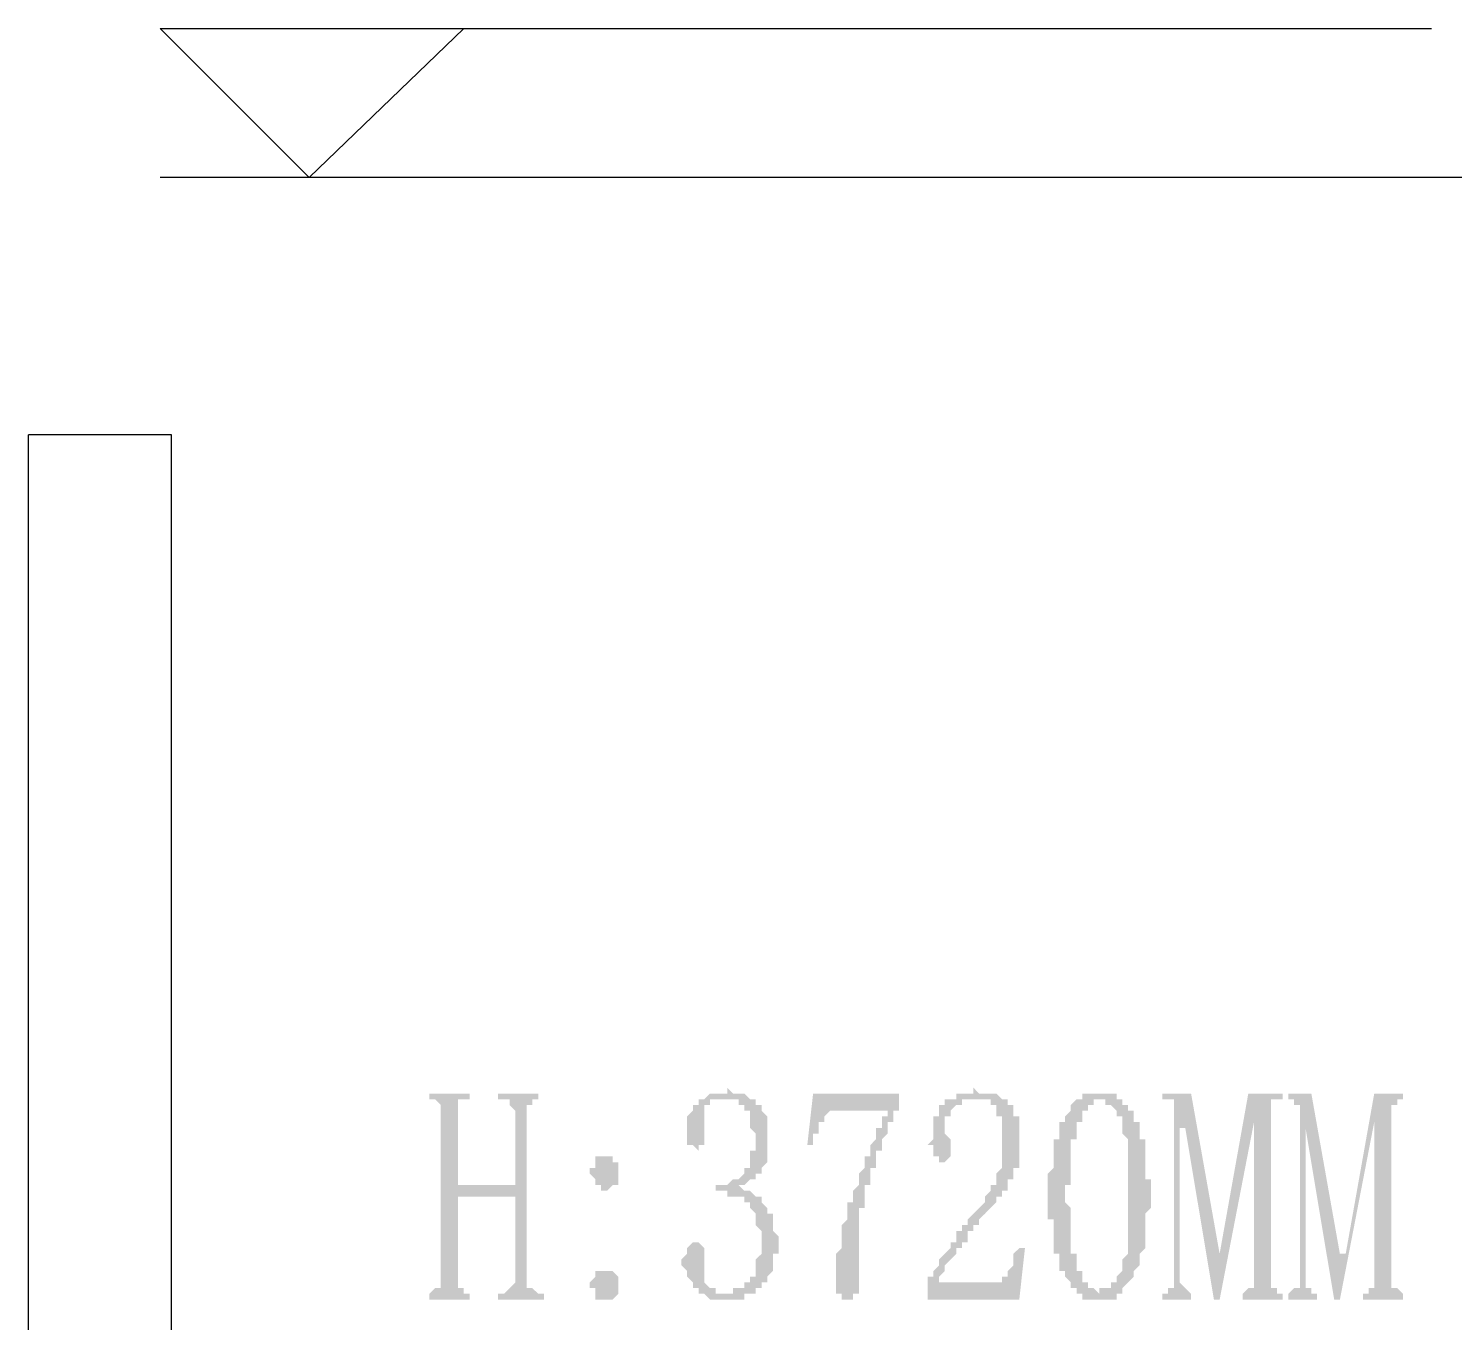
# Model space of a CAD drawing. Header units: inches. Extents: x 11 to 286, y 6 to 196.
# Drawn here: x 120.66 to 131.21, y 105.42 to 114.99 of the extents above; entities that cross this region are included whole.
import ezdxf

# ---------------------------------------------------------------- set-up
doc = ezdxf.new("R2010")
doc.units = ezdxf.units.IN
doc.header["$MEASUREMENT"] = 0
doc.layers.add('PDF_几何图形', color=7, linetype='Continuous')
doc.layers.add('PDF_实体填充', color=7, linetype='Continuous', true_color=0xffffff)

msp = doc.modelspace()

# ---------------------------------------------------------------- hatches: boundary and pattern name
at = {"layer": 'PDF_实体填充', "transparency": 33554559}
for points in [[(124.347, 105.72), (124.347, 105.678), (124.389, 105.678), (124.432, 105.636), (124.474, 105.636), (124.474, 105.593), (124.135, 105.593), (124.135, 105.636), (124.178, 105.636), (124.22, 105.678), (124.262, 105.72), (124.262, 106.355), (123.839, 106.355), (123.839, 105.72), (123.839, 105.678), (123.881, 105.678), (123.881, 105.636), (123.924, 105.636), (123.924, 105.593), (123.627, 105.593), (123.627, 105.636), (123.67, 105.678), (123.712, 105.678), (123.712, 105.72), (123.712, 106.99), (123.712, 107.033), (123.67, 107.075), (123.627, 107.075), (123.627, 107.117), (123.924, 107.117), (123.924, 107.075), (123.881, 107.075), (123.839, 107.075), (123.839, 107.033), (123.839, 106.99), (123.839, 106.44), (124.262, 106.44), (124.262, 106.99), (124.22, 107.033), (124.22, 107.075), (124.178, 107.075), (124.135, 107.075), (124.135, 107.117), (124.432, 107.117), (124.432, 107.075), (124.389, 107.075), (124.389, 107.033), (124.347, 107.033), (124.347, 106.99)], [(126.21, 106.017), (126.21, 105.974), (126.21, 105.932), (126.167, 105.932), (126.167, 105.89), (126.167, 105.847), (126.167, 105.805), (126.125, 105.763), (126.125, 105.72), (126.083, 105.72), (126.083, 105.678), (126.04, 105.678), (126.04, 105.636), (125.998, 105.636), (125.956, 105.636), (125.956, 105.593), (125.913, 105.593), (125.871, 105.593), (125.829, 105.593), (125.786, 105.593), (125.744, 105.593), (125.702, 105.593), (125.659, 105.636), (125.617, 105.636), (125.617, 105.678), (125.575, 105.678), (125.575, 105.72), (125.532, 105.763), (125.532, 105.805), (125.49, 105.847), (125.49, 105.89), (125.532, 105.932), (125.532, 105.974), (125.575, 106.017), (125.617, 106.017), (125.659, 105.974), (125.659, 105.932), (125.659, 105.89), (125.659, 105.847), (125.659, 105.805), (125.659, 105.763), (125.659, 105.72), (125.702, 105.678), (125.744, 105.678), (125.744, 105.636), (125.786, 105.636), (125.829, 105.636), (125.871, 105.636), (125.871, 105.678), (125.913, 105.678), (125.956, 105.678), (125.956, 105.72), (125.998, 105.72), (125.998, 105.763), (126.04, 105.763), (126.04, 105.805), (126.04, 105.847), (126.04, 105.89), (126.083, 105.932), (126.083, 105.974), (126.083, 106.017), (126.083, 106.059), (126.083, 106.101), (126.04, 106.144), (126.04, 106.186), (126.04, 106.228), (125.998, 106.271), (125.998, 106.313), (125.956, 106.313), (125.956, 106.355), (125.913, 106.355), (125.871, 106.355), (125.829, 106.355), (125.829, 106.398), (125.786, 106.398), (125.744, 106.398), (125.744, 106.44), (125.786, 106.44), (125.829, 106.44), (125.871, 106.482), (125.913, 106.482), (125.956, 106.525), (125.956, 106.567), (125.998, 106.567), (125.998, 106.609), (125.998, 106.652), (125.998, 106.694), (126.04, 106.694), (126.04, 106.736), (126.04, 106.779), (126.04, 106.821), (125.998, 106.863), (125.998, 106.906), (125.998, 106.948), (125.998, 106.99), (125.956, 106.99), (125.956, 107.033), (125.913, 107.033), (125.913, 107.075), (125.871, 107.075), (125.829, 107.075), (125.786, 107.075), (125.744, 107.075), (125.702, 107.075), (125.702, 107.033), (125.659, 107.033), (125.659, 106.99), (125.659, 106.948), (125.659, 106.906), (125.659, 106.863), (125.659, 106.821), (125.659, 106.779), (125.659, 106.736), (125.617, 106.736), (125.617, 106.694), (125.575, 106.736), (125.532, 106.736), (125.532, 106.779), (125.532, 106.821), (125.532, 106.863), (125.532, 106.906), (125.532, 106.948), (125.575, 106.99), (125.575, 107.033), (125.617, 107.033), (125.617, 107.075), (125.659, 107.075), (125.702, 107.117), (125.744, 107.117), (125.786, 107.117), (125.829, 107.117), (125.829, 107.16), (125.871, 107.117), (125.913, 107.117), (125.956, 107.117), (125.998, 107.075), (126.04, 107.075), (126.04, 107.033), (126.083, 107.033), (126.083, 106.99), (126.125, 106.948), (126.125, 106.906), (126.125, 106.863), (126.125, 106.821), (126.125, 106.779), (126.125, 106.736), (126.125, 106.694), (126.125, 106.652), (126.125, 106.609), (126.083, 106.567), (126.083, 106.525), (126.04, 106.525), (126.04, 106.482), (125.998, 106.482), (125.956, 106.44), (125.913, 106.44), (125.956, 106.398), (125.998, 106.398), (126.04, 106.355), (126.083, 106.355), (126.083, 106.313), (126.125, 106.271), (126.125, 106.228), (126.167, 106.228), (126.167, 106.186), (126.167, 106.144), (126.167, 106.101), (126.21, 106.059)], [(127.099, 107.075), (127.099, 107.033), (127.099, 106.99), (127.056, 106.99), (127.056, 106.948), (127.056, 106.906), (127.014, 106.906), (127.014, 106.863), (127.014, 106.821), (126.972, 106.779), (126.972, 106.736), (126.972, 106.694), (126.929, 106.694), (126.929, 106.652), (126.929, 106.609), (126.929, 106.567), (126.887, 106.567), (126.887, 106.525), (126.887, 106.482), (126.887, 106.44), (126.845, 106.44), (126.845, 106.398), (126.845, 106.355), (126.845, 106.313), (126.845, 106.271), (126.802, 106.271), (126.802, 106.228), (126.802, 106.186), (126.802, 106.144), (126.802, 106.101), (126.802, 106.059), (126.802, 106.017), (126.802, 105.974), (126.802, 105.932), (126.802, 105.89), (126.802, 105.847), (126.802, 105.805), (126.802, 105.763), (126.802, 105.72), (126.802, 105.678), (126.802, 105.636), (126.76, 105.636), (126.76, 105.593), (126.718, 105.593), (126.675, 105.593), (126.675, 105.636), (126.633, 105.636), (126.633, 105.678), (126.633, 105.72), (126.633, 105.763), (126.633, 105.805), (126.633, 105.847), (126.633, 105.89), (126.633, 105.932), (126.675, 105.974), (126.675, 106.017), (126.675, 106.059), (126.675, 106.101), (126.675, 106.144), (126.718, 106.186), (126.718, 106.228), (126.718, 106.271), (126.718, 106.313), (126.76, 106.313), (126.76, 106.355), (126.76, 106.398), (126.802, 106.44), (126.802, 106.482), (126.802, 106.525), (126.845, 106.567), (126.845, 106.609), (126.845, 106.652), (126.887, 106.652), (126.887, 106.694), (126.887, 106.736), (126.929, 106.779), (126.929, 106.821), (126.929, 106.863), (126.972, 106.863), (126.972, 106.906), (126.972, 106.948), (127.014, 106.948), (127.014, 106.99), (126.675, 106.99), (126.633, 106.99), (126.591, 106.99), (126.548, 106.948), (126.548, 106.906), (126.506, 106.906), (126.506, 106.863), (126.506, 106.821), (126.464, 106.821), (126.464, 106.779), (126.464, 106.736), (126.421, 106.736), (126.464, 107.117), (127.099, 107.117)], [(127.861, 106.736), (127.861, 106.779), (127.861, 106.821), (127.861, 106.863), (127.861, 106.906), (127.861, 106.948), (127.818, 106.948), (127.818, 106.99), (127.818, 107.033), (127.776, 107.033), (127.776, 107.075), (127.734, 107.075), (127.691, 107.075), (127.649, 107.075), (127.607, 107.075), (127.564, 107.075), (127.564, 107.033), (127.522, 107.033), (127.48, 106.99), (127.48, 106.948), (127.437, 106.948), (127.437, 106.906), (127.437, 106.863), (127.437, 106.821), (127.48, 106.779), (127.48, 106.736), (127.48, 106.694), (127.48, 106.652), (127.437, 106.609), (127.395, 106.609), (127.395, 106.652), (127.353, 106.652), (127.353, 106.694), (127.353, 106.736), (127.31, 106.736), (127.353, 106.779), (127.353, 106.821), (127.353, 106.863), (127.353, 106.906), (127.353, 106.948), (127.395, 106.948), (127.395, 106.99), (127.395, 107.033), (127.437, 107.033), (127.437, 107.075), (127.48, 107.075), (127.522, 107.075), (127.522, 107.117), (127.564, 107.117), (127.607, 107.117), (127.649, 107.117), (127.649, 107.16), (127.691, 107.117), (127.734, 107.117), (127.776, 107.117), (127.818, 107.117), (127.861, 107.075), (127.903, 107.075), (127.903, 107.033), (127.945, 107.033), (127.945, 106.99), (127.945, 106.948), (127.988, 106.948), (127.988, 106.906), (127.988, 106.863), (127.988, 106.821), (127.988, 106.779), (127.988, 106.736), (127.988, 106.694), (127.988, 106.652), (127.988, 106.609), (127.988, 106.567), (127.945, 106.567), (127.945, 106.525), (127.945, 106.482), (127.903, 106.482), (127.903, 106.44), (127.903, 106.398), (127.861, 106.398), (127.861, 106.355), (127.818, 106.355), (127.818, 106.313), (127.776, 106.271), (127.734, 106.228), (127.691, 106.186), (127.691, 106.144), (127.649, 106.144), (127.649, 106.101), (127.607, 106.101), (127.607, 106.059), (127.607, 106.017), (127.564, 106.017), (127.564, 105.974), (127.522, 105.974), (127.522, 105.932), (127.48, 105.89), (127.437, 105.847), (127.437, 105.805), (127.395, 105.763), (127.395, 105.72), (127.818, 105.72), (127.861, 105.72), (127.861, 105.763), (127.903, 105.763), (127.903, 105.805), (127.945, 105.847), (127.945, 105.89), (127.945, 105.932), (127.988, 105.974), (128.03, 105.974), (127.988, 105.593), (127.31, 105.593), (127.31, 105.72), (127.31, 105.763), (127.353, 105.763), (127.353, 105.805), (127.395, 105.847), (127.395, 105.89), (127.437, 105.932), (127.48, 105.974), (127.48, 106.017), (127.522, 106.017), (127.522, 106.059), (127.522, 106.101), (127.564, 106.101), (127.564, 106.144), (127.607, 106.144), (127.607, 106.186), (127.649, 106.228), (127.691, 106.271), (127.734, 106.313), (127.734, 106.355), (127.776, 106.398), (127.776, 106.44), (127.818, 106.44), (127.818, 106.482), (127.818, 106.525), (127.861, 106.567), (127.861, 106.609), (127.861, 106.652), (127.861, 106.694)], [(129.85, 105.72), (129.85, 105.678), (129.893, 105.678), (129.893, 105.636), (129.935, 105.636), (129.935, 105.593), (129.639, 105.593), (129.639, 105.636), (129.681, 105.678), (129.723, 105.678), (129.723, 105.72), (129.723, 106.906), (129.469, 105.593), (129.427, 105.593), (129.215, 106.863), (129.173, 106.863), (129.173, 105.72), (129.215, 105.678), (129.258, 105.636), (129.258, 105.593), (129.046, 105.593), (129.046, 105.636), (129.088, 105.636), (129.088, 105.678), (129.131, 105.678), (129.131, 105.72), (129.131, 106.99), (129.131, 107.033), (129.131, 107.075), (129.088, 107.075), (129.046, 107.075), (129.046, 107.117), (129.258, 107.117), (129.469, 105.932), (129.681, 107.117), (129.935, 107.117), (129.935, 107.075), (129.893, 107.075), (129.85, 107.075), (129.85, 107.033), (129.85, 106.99)], [(130.739, 105.72), (130.739, 105.678), (130.782, 105.678), (130.824, 105.636), (130.824, 105.593), (130.528, 105.593), (130.528, 105.636), (130.57, 105.636), (130.57, 105.678), (130.612, 105.678), (130.612, 105.72), (130.612, 106.906), (130.358, 105.593), (130.316, 105.593), (130.104, 106.863), (130.104, 105.72), (130.104, 105.678), (130.147, 105.678), (130.147, 105.636), (130.189, 105.636), (130.189, 105.593), (129.977, 105.593), (129.977, 105.636), (130.02, 105.678), (130.062, 105.678), (130.062, 105.72), (130.062, 106.99), (130.062, 107.033), (130.02, 107.033), (130.02, 107.075), (129.977, 107.075), (129.977, 107.117), (130.147, 107.117), (130.358, 105.932), (130.401, 105.932), (130.612, 107.117), (130.824, 107.117), (130.824, 107.075), (130.782, 107.075), (130.782, 107.033), (130.739, 107.033), (130.739, 106.99)]]:
    msp.add_hatch(color=7, dxfattribs=at).paths.add_polyline_path(points, flags=0)
h = msp.add_hatch(color=7, dxfattribs=at)
h.paths.add_polyline_path([(128.58, 107.075), (128.58, 107.075), (128.538, 107.075), (128.538, 107.075), (128.538, 107.033), (128.496, 107.033), (128.496, 107.033), (128.496, 107.033), (128.496, 106.99), (128.453, 106.99), (128.453, 106.948), (128.453, 106.948), (128.453, 106.906), (128.411, 106.906), (128.411, 106.863), (128.411, 106.863), (128.411, 106.863), (128.411, 106.821), (128.411, 106.821), (128.411, 106.779), (128.369, 106.779), (128.369, 106.736), (128.369, 106.736), (128.369, 106.694), (128.369, 106.694), (128.369, 106.652), (128.369, 106.652), (128.369, 106.609), (128.369, 106.609), (128.369, 106.567), (128.369, 106.567), (128.369, 106.525), (128.369, 106.525), (128.369, 106.482), (128.369, 106.44), (128.326, 106.44), (128.326, 106.398), (128.326, 106.355), (128.326, 106.355), (128.326, 106.355), (128.326, 106.313), (128.369, 106.271), (128.369, 106.271), (128.369, 106.228), (128.369, 106.186), (128.369, 106.186), (128.369, 106.144), (128.369, 106.144), (128.369, 106.101), (128.369, 106.101), (128.369, 106.059), (128.369, 106.059), (128.369, 106.017), (128.369, 106.017), (128.369, 105.974), (128.369, 105.974), (128.369, 105.932), (128.411, 105.932), (128.411, 105.89), (128.411, 105.89), (128.411, 105.89), (128.411, 105.847), (128.411, 105.847), (128.411, 105.805), (128.453, 105.805), (128.453, 105.763), (128.453, 105.763), (128.453, 105.72), (128.496, 105.72), (128.496, 105.72), (128.496, 105.678), (128.538, 105.678), (128.538, 105.678), (128.538, 105.678), (128.538, 105.678), (128.58, 105.636), (128.58, 105.636), (128.58, 105.678), (128.623, 105.678), (128.623, 105.678), (128.623, 105.678), (128.665, 105.678), (128.665, 105.678), (128.665, 105.72), (128.707, 105.72), (128.707, 105.72), (128.707, 105.763), (128.707, 105.763), (128.75, 105.805), (128.75, 105.805), (128.75, 105.847), (128.75, 105.847), (128.75, 105.89), (128.75, 105.89), (128.75, 105.89), (128.792, 105.932), (128.792, 105.932), (128.792, 105.974), (128.792, 105.974), (128.792, 106.017), (128.792, 106.017), (128.792, 106.059), (128.792, 106.059), (128.792, 106.101), (128.792, 106.101), (128.792, 106.144), (128.792, 106.186), (128.792, 106.186), (128.792, 106.228), (128.792, 106.228), (128.792, 106.271), (128.792, 106.313), (128.792, 106.313), (128.792, 106.355), (128.792, 106.355), (128.792, 106.398), (128.792, 106.44), (128.792, 106.44), (128.792, 106.482), (128.792, 106.482), (128.792, 106.525), (128.792, 106.567), (128.792, 106.567), (128.792, 106.609), (128.792, 106.609), (128.792, 106.652), (128.792, 106.652), (128.792, 106.694), (128.792, 106.694), (128.792, 106.736), (128.792, 106.736), (128.792, 106.779), (128.792, 106.779), (128.75, 106.821), (128.75, 106.821), (128.75, 106.863), (128.75, 106.863), (128.75, 106.863), (128.75, 106.863), (128.75, 106.906), (128.75, 106.948), (128.707, 106.948), (128.707, 106.99), (128.707, 106.99), (128.707, 106.99), (128.665, 107.033), (128.665, 107.033), (128.665, 107.033), (128.623, 107.033), (128.623, 107.075), (128.623, 107.075), (128.58, 107.075), (128.58, 107.075), (128.58, 107.075), (128.58, 107.075)], flags=0)
h.paths.add_polyline_path([(128.58, 105.593), (128.58, 105.593), (128.538, 105.593), (128.538, 105.593), (128.496, 105.593), (128.496, 105.593), (128.496, 105.593), (128.453, 105.593), (128.453, 105.636), (128.453, 105.636), (128.411, 105.636), (128.411, 105.678), (128.411, 105.678), (128.369, 105.678), (128.369, 105.72), (128.369, 105.72), (128.369, 105.72), (128.326, 105.763), (128.326, 105.763), (128.326, 105.805), (128.326, 105.805), (128.284, 105.805), (128.284, 105.847), (128.284, 105.847), (128.284, 105.89), (128.284, 105.89), (128.284, 105.89), (128.284, 105.932), (128.242, 105.932), (128.242, 105.974), (128.242, 105.974), (128.242, 106.017), (128.242, 106.017), (128.242, 106.059), (128.242, 106.059), (128.242, 106.101), (128.242, 106.101), (128.242, 106.144), (128.242, 106.186), (128.199, 106.186), (128.199, 106.228), (128.199, 106.228), (128.199, 106.271), (128.199, 106.313), (128.199, 106.313), (128.199, 106.355), (128.199, 106.355), (128.199, 106.398), (128.199, 106.44), (128.199, 106.44), (128.199, 106.482), (128.199, 106.482), (128.199, 106.525), (128.199, 106.525), (128.242, 106.567), (128.242, 106.609), (128.242, 106.609), (128.242, 106.652), (128.242, 106.652), (128.242, 106.694), (128.242, 106.694), (128.242, 106.736), (128.242, 106.736), (128.242, 106.779), (128.284, 106.779), (128.284, 106.821), (128.284, 106.821), (128.284, 106.821), (128.284, 106.863), (128.284, 106.863), (128.284, 106.906), (128.326, 106.906), (128.326, 106.906), (128.326, 106.948), (128.326, 106.948), (128.369, 106.99), (128.369, 106.99), (128.369, 107.033), (128.369, 107.033), (128.411, 107.075), (128.411, 107.075), (128.411, 107.075), (128.453, 107.075), (128.453, 107.117), (128.453, 107.117), (128.496, 107.117), (128.496, 107.117), (128.496, 107.117), (128.538, 107.117), (128.538, 107.117), (128.58, 107.117), (128.58, 107.16), (128.58, 107.117), (128.623, 107.117), (128.623, 107.117), (128.665, 107.117), (128.665, 107.117), (128.665, 107.117), (128.707, 107.117), (128.707, 107.117), (128.707, 107.075), (128.75, 107.075), (128.75, 107.075), (128.75, 107.033), (128.792, 107.033), (128.792, 107.033), (128.792, 106.99), (128.834, 106.99), (128.834, 106.948), (128.834, 106.948), (128.834, 106.948), (128.834, 106.906), (128.877, 106.906), (128.877, 106.906), (128.877, 106.863), (128.877, 106.863), (128.877, 106.821), (128.877, 106.821), (128.877, 106.779), (128.919, 106.779), (128.919, 106.736), (128.919, 106.736), (128.919, 106.694), (128.919, 106.694), (128.919, 106.652), (128.919, 106.652), (128.919, 106.609), (128.919, 106.609), (128.919, 106.567), (128.919, 106.567), (128.919, 106.525), (128.919, 106.482), (128.961, 106.482), (128.961, 106.44), (128.961, 106.44), (128.961, 106.398), (128.961, 106.355), (128.961, 106.355), (128.961, 106.355), (128.961, 106.313), (128.961, 106.271), (128.961, 106.271), (128.919, 106.228), (128.919, 106.228), (128.919, 106.186), (128.919, 106.144), (128.919, 106.144), (128.919, 106.101), (128.919, 106.101), (128.919, 106.059), (128.919, 106.059), (128.919, 106.017), (128.919, 106.017), (128.919, 105.974), (128.919, 105.974), (128.877, 105.932), (128.877, 105.932), (128.877, 105.89), (128.877, 105.89), (128.877, 105.847), (128.877, 105.847), (128.877, 105.847), (128.834, 105.805), (128.834, 105.805), (128.834, 105.805), (128.834, 105.763), (128.834, 105.763), (128.792, 105.72), (128.792, 105.72), (128.792, 105.72), (128.75, 105.678), (128.75, 105.678), (128.75, 105.636), (128.75, 105.636), (128.707, 105.636), (128.707, 105.636), (128.707, 105.593), (128.665, 105.593), (128.665, 105.593), (128.623, 105.593), (128.623, 105.593), (128.623, 105.593), (128.58, 105.593), (128.58, 105.593), (128.58, 105.593), (128.58, 105.593)], flags=0)
h = msp.add_hatch(color=7, dxfattribs=at)
h.paths.add_polyline_path([(125.024, 106.525), (125.024, 106.525), (125.024, 106.482), (125.024, 106.482), (125.024, 106.44), (124.982, 106.44), (124.982, 106.44), (124.982, 106.44), (124.94, 106.398), (124.94, 106.398), (124.94, 106.398), (124.897, 106.398), (124.897, 106.398), (124.897, 106.44), (124.855, 106.44), (124.855, 106.44), (124.855, 106.482), (124.855, 106.482), (124.855, 106.482), (124.813, 106.525), (124.813, 106.525), (124.813, 106.567), (124.855, 106.567), (124.855, 106.609), (124.855, 106.609), (124.855, 106.609), (124.855, 106.652), (124.897, 106.652), (124.897, 106.652), (124.94, 106.652), (124.94, 106.652), (124.94, 106.652), (124.982, 106.652), (124.982, 106.652), (124.982, 106.609), (124.982, 106.609), (125.024, 106.609), (125.024, 106.567), (125.024, 106.567), (125.024, 106.525), (125.024, 106.525), (125.024, 106.525)], flags=0)
h.paths.add_polyline_path([(125.024, 105.72), (125.024, 105.678), (125.024, 105.636), (125.024, 105.636), (125.024, 105.636), (124.982, 105.593), (124.982, 105.593), (124.982, 105.593), (124.94, 105.593), (124.94, 105.593), (124.94, 105.593), (124.897, 105.593), (124.897, 105.593), (124.897, 105.593), (124.855, 105.593), (124.855, 105.593), (124.855, 105.636), (124.855, 105.636), (124.855, 105.678), (124.813, 105.678), (124.813, 105.72), (124.813, 105.72), (124.855, 105.763), (124.855, 105.763), (124.855, 105.763), (124.855, 105.805), (124.855, 105.805), (124.897, 105.805), (124.897, 105.805), (124.94, 105.805), (124.94, 105.805), (124.94, 105.805), (124.982, 105.805), (124.982, 105.805), (124.982, 105.805), (124.982, 105.805), (125.024, 105.763), (125.024, 105.763), (125.024, 105.72), (125.024, 105.72), (125.024, 105.72), (125.024, 105.72), (125.024, 105.72)], flags=0)

# ---------------------------------------------------------------- linework, layer by layer
at = {"layer": 'PDF_几何图形'}
for p, q in [((131.459, 113.891), (121.638, 113.891)), ((121.722, 111.986), (120.664, 111.986)), ((120.664, 93.952), (120.664, 111.986)), ((121.722, 91.75), (121.722, 111.986))]:
    msp.add_line(p, q, dxfattribs=at)
msp.add_lwpolyline([(123.881, 114.991), (122.738, 113.891), (121.638, 114.991), (131.036, 114.991)], dxfattribs=at)

doc.saveas('drawing.dxf')
